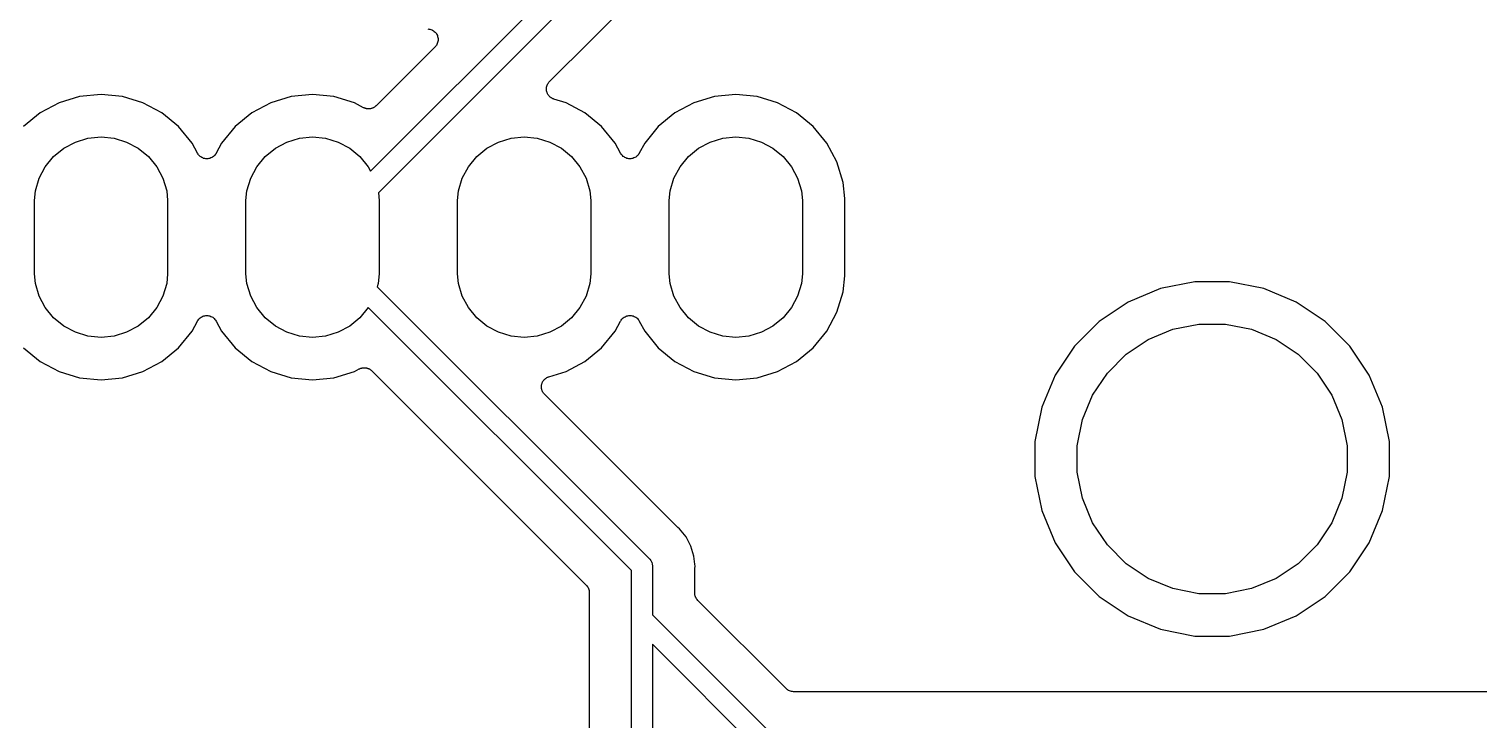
# Model space of a CAD drawing. Extents: x 20 to 116, y -135 to -20.
# Drawn here: x 49 to 66.39, y -59.96 to -51.67 of the extents above; entities that cross this region are included whole.
import ezdxf

# ---------------------------------------------------------------- set-up
doc = ezdxf.new("R2010")
doc.units = 0
doc.layers.add('BLACK', color=7, linetype='CONTINUOUS')

msp = doc.modelspace()

# ---------------------------------------------------------------- linework, layer by layer
at = {"layer": 'BLACK', "linetype": 'Continuous'}
for p, q in [((53.0968, -53.3765), (57.5474, -48.9258)), ((57.7242, -49.1026), (53.1907, -53.6361)), ((55.2449, -52.3003), (57.7813, -49.7639)), ((53.782, -51.668), (53.794, -51.6694)), ((53.794, -51.6694), (53.8062, -51.6707)), ((53.8062, -51.6707), (53.8064, -51.6707)), ((53.8064, -51.6707), (53.8066, -51.6708)), ((53.8066, -51.6708), (53.8181, -51.6744)), ((53.8181, -51.6744), (53.8298, -51.6781)), ((53.8298, -51.6781), (53.83, -51.6782)), ((53.83, -51.6782), (53.8302, -51.6783)), ((53.8302, -51.6783), (53.8409, -51.6841)), ((53.8409, -51.6841), (53.8516, -51.69)), ((53.8516, -51.69), (53.8518, -51.6901)), ((53.8518, -51.6901), (53.8519, -51.6902)), ((53.8519, -51.6902), (53.8612, -51.698)), ((53.8612, -51.698), (53.8706, -51.7058)), ((53.8706, -51.7058), (53.8708, -51.706)), ((53.8708, -51.706), (53.8709, -51.7061)), ((53.8709, -51.7061), (53.8785, -51.7156)), ((53.8785, -51.7156), (53.8862, -51.7251)), ((53.8862, -51.7251), (53.8863, -51.7253)), ((53.8863, -51.7253), (53.8865, -51.7255)), ((53.8865, -51.7255), (53.892, -51.7361)), ((53.892, -51.7361), (53.8978, -51.747)), ((53.901, -51.8321), (53.8974, -51.8438)), ((53.8978, -51.747), (53.8979, -51.7472)), ((53.8979, -51.7472), (53.898, -51.7474)), ((53.898, -51.7474), (53.9013, -51.7587)), ((53.9046, -51.8205), (53.901, -51.8321)), ((53.9013, -51.7587), (53.9049, -51.7708)), ((53.9047, -51.8201), (53.9046, -51.8203)), ((53.9046, -51.8203), (53.9046, -51.8205)), ((53.9059, -51.808), (53.9047, -51.8201)), ((53.9049, -51.7708), (53.9049, -51.771)), ((53.9049, -51.771), (53.9049, -51.7712)), ((53.9049, -51.7712), (53.906, -51.7832)), ((53.9072, -51.7959), (53.9059, -51.808)), ((53.906, -51.7832), (53.9072, -51.7954)), ((53.9072, -51.7954), (53.9072, -51.7957)), ((53.9072, -51.7957), (53.9072, -51.7959)), ((53.87, -51.8848), (53.1625, -52.5923)), ((53.8777, -51.8754), (53.87, -51.8848)), ((53.8855, -51.866), (53.8777, -51.8754)), ((53.8856, -51.8658), (53.8855, -51.866)), ((53.8857, -51.8656), (53.8856, -51.8658)), ((53.8915, -51.855), (53.8857, -51.8656)), ((53.8973, -51.8442), (53.8915, -51.855)), ((53.8974, -51.8438), (53.8973, -51.844)), ((53.8973, -51.844), (53.8973, -51.8442)), ((55.2102, -52.365), (55.2121, -52.3588)), ((55.2121, -52.3588), (55.2134, -52.3524)), ((55.2134, -52.3524), (55.2157, -52.347)), ((55.2157, -52.347), (55.2174, -52.3413)), ((55.2174, -52.3413), (55.2205, -52.3356)), ((55.2205, -52.3356), (55.223, -52.3296)), ((55.223, -52.3296), (55.2263, -52.3247)), ((55.2263, -52.3247), (55.2291, -52.3195)), ((55.2291, -52.3195), (55.2333, -52.3145)), ((55.2333, -52.3145), (55.2369, -52.3091)), ((55.2369, -52.3091), (55.2411, -52.3049)), ((55.2411, -52.3049), (55.2449, -52.3003)), ((49.6036, -52.4809), (49.357, -52.5557)), ((49.86, -52.4557), (49.6036, -52.4809)), ((50.1164, -52.4809), (49.86, -52.4557)), ((50.363, -52.5557), (50.1164, -52.4809)), ((52.1436, -52.4809), (51.897, -52.5557)), ((52.4, -52.4557), (52.1436, -52.4809)), ((52.6564, -52.4809), (52.4, -52.4557)), ((52.903, -52.5557), (52.6564, -52.4809)), ((55.2077, -52.3897), (55.2083, -52.3832)), ((55.2082, -52.3956), (55.2077, -52.3897)), ((55.2082, -52.4015), (55.2082, -52.3956)), ((55.2094, -52.4079), (55.2082, -52.4015)), ((55.2083, -52.3832), (55.2084, -52.3767)), ((55.2084, -52.3767), (55.2096, -52.3709)), ((55.21, -52.4144), (55.2094, -52.4079)), ((55.2096, -52.3709), (55.2102, -52.365)), ((55.2117, -52.42), (55.21, -52.4144)), ((55.2128, -52.4258), (55.2117, -52.42)), ((55.2152, -52.4319), (55.2128, -52.4258)), ((55.2171, -52.4381), (55.2152, -52.4319)), ((55.2198, -52.4434), (55.2171, -52.4381)), ((55.222, -52.4488), (55.2198, -52.4434)), ((55.2256, -52.4543), (55.222, -52.4488)), ((55.2286, -52.4601), (55.2256, -52.4543)), ((55.2323, -52.4647), (55.2286, -52.4601)), ((55.2356, -52.4696), (55.2323, -52.4647)), ((55.2401, -52.4743), (55.2356, -52.4696)), ((55.2442, -52.4793), (55.2401, -52.4743)), ((55.2488, -52.4831), (55.2442, -52.4793)), ((55.2529, -52.4873), (55.2488, -52.4831)), ((55.2583, -52.491), (55.2529, -52.4873)), ((55.2633, -52.4952), (55.2583, -52.491)), ((55.2685, -52.498), (55.2633, -52.4952)), ((55.2733, -52.5014), (55.2685, -52.498)), ((55.2793, -52.5039), (55.2733, -52.5014)), ((55.285, -52.5071), (55.2793, -52.5039)), ((55.2907, -52.5088), (55.285, -52.5071)), ((55.2961, -52.5112), (55.2907, -52.5088)), ((55.2978, -52.5117), (55.2961, -52.5112)), ((55.443, -52.5557), (55.2978, -52.5117)), ((57.2236, -52.4809), (56.977, -52.5557)), ((57.48, -52.4557), (57.2236, -52.4809)), ((57.7364, -52.4809), (57.48, -52.4557)), ((57.983, -52.5557), (57.7364, -52.4809)), ((49.1298, -52.6772), (48.9306, -52.8406)), ((49.357, -52.5557), (49.1298, -52.6772)), ((50.5902, -52.6772), (50.363, -52.5557)), ((50.7894, -52.8406), (50.5902, -52.6772)), ((51.6698, -52.6772), (51.4706, -52.8406)), ((51.897, -52.5557), (51.6698, -52.6772)), ((53.0129, -52.6145), (52.903, -52.5557)), ((53.0181, -52.6166), (53.0129, -52.6145)), ((53.0231, -52.6194), (53.0181, -52.6166)), ((53.0295, -52.6214), (53.0231, -52.6194)), ((53.0358, -52.624), (53.0295, -52.6214)), ((53.0413, -52.6251), (53.0358, -52.624)), ((53.0468, -52.6268), (53.0413, -52.6251)), ((53.0535, -52.6275), (53.0468, -52.6268)), ((53.0601, -52.6288), (53.0535, -52.6275)), ((53.0658, -52.6288), (53.0601, -52.6288)), ((53.0714, -52.6295), (53.0658, -52.6288)), ((53.0781, -52.6289), (53.0714, -52.6295)), ((53.0849, -52.6289), (53.0781, -52.6289)), ((53.0904, -52.6278), (53.0849, -52.6289)), ((53.0961, -52.6273), (53.0904, -52.6278)), ((53.1026, -52.6254), (53.0961, -52.6273)), ((53.1092, -52.6241), (53.1026, -52.6254)), ((53.1144, -52.622), (53.1092, -52.6241)), ((53.1199, -52.6204), (53.1144, -52.622)), ((53.1259, -52.6173), (53.1199, -52.6204)), ((53.1321, -52.6147), (53.1259, -52.6173)), ((53.1369, -52.6116), (53.1321, -52.6147)), ((53.1419, -52.609), (53.1369, -52.6116)), ((53.1472, -52.6048), (53.1419, -52.609)), ((53.1528, -52.6011), (53.1472, -52.6048)), ((53.1568, -52.5971), (53.1528, -52.6011)), ((53.1613, -52.5935), (53.1568, -52.5971)), ((53.1625, -52.5923), (53.1613, -52.5935)), ((55.6702, -52.6772), (55.443, -52.5557)), ((55.8694, -52.8406), (55.6702, -52.6772)), ((56.7498, -52.6772), (56.5506, -52.8406)), ((56.977, -52.5557), (56.7498, -52.6772)), ((58.2102, -52.6772), (57.983, -52.5557)), ((58.4094, -52.8406), (58.2102, -52.6772)), ((50.9528, -53.0398), (50.7894, -52.8406)), ((51.4706, -52.8406), (51.3072, -53.0398)), ((56.0328, -53.0398), (55.8694, -52.8406)), ((56.5506, -52.8406), (56.3872, -53.0398)), ((58.5728, -53.0398), (58.4094, -52.8406)), ((49.4134, -53.1016), (49.5524, -53.0273)), ((49.5524, -53.0273), (49.7032, -52.9816)), ((49.7032, -52.9816), (49.86, -52.9661)), ((49.86, -52.9661), (50.0168, -52.9816)), ((50.0168, -52.9816), (50.1676, -53.0273)), ((50.1676, -53.0273), (50.3066, -53.1016)), ((51.018, -53.1617), (50.9528, -53.0398)), ((51.3072, -53.0398), (51.242, -53.1617)), ((51.9534, -53.1016), (52.0924, -53.0273)), ((52.0924, -53.0273), (52.2432, -52.9816)), ((52.2432, -52.9816), (52.4, -52.9661)), ((52.4, -52.9661), (52.5568, -52.9816)), ((52.5568, -52.9816), (52.7076, -53.0273)), ((52.7076, -53.0273), (52.8466, -53.1016)), ((54.4934, -53.1016), (54.6324, -53.0273)), ((54.6324, -53.0273), (54.7832, -52.9816)), ((54.7832, -52.9816), (54.94, -52.9661)), ((54.94, -52.9661), (55.0968, -52.9816)), ((55.0968, -52.9816), (55.2476, -53.0273)), ((55.2476, -53.0273), (55.3866, -53.1016)), ((56.098, -53.1617), (56.0328, -53.0398)), ((56.3872, -53.0398), (56.322, -53.1617)), ((57.0334, -53.1016), (57.1724, -53.0273)), ((57.1724, -53.0273), (57.3232, -52.9816)), ((57.3232, -52.9816), (57.48, -52.9661)), ((57.48, -52.9661), (57.6368, -52.9816)), ((57.6368, -52.9816), (57.7876, -53.0273)), ((57.7876, -53.0273), (57.9266, -53.1016)), ((58.6943, -53.267), (58.5728, -53.0398)), ((49.1916, -53.3234), (49.2916, -53.2016)), ((49.2916, -53.2016), (49.4134, -53.1016)), ((50.3066, -53.1016), (50.4284, -53.2016)), ((50.4284, -53.2016), (50.5284, -53.3234)), ((51.0247, -53.1718), (51.018, -53.1617)), ((51.0314, -53.1819), (51.0247, -53.1718)), ((51.0316, -53.1821), (51.0314, -53.1819)), ((51.0318, -53.1823), (51.0316, -53.1821)), ((51.0403, -53.191), (51.0318, -53.1823)), ((51.0488, -53.1995), (51.0403, -53.191)), ((51.0491, -53.1997), (51.0488, -53.1995)), ((51.0493, -53.1999), (51.0491, -53.1997)), ((51.0594, -53.2067), (51.0493, -53.1999)), ((51.0694, -53.2134), (51.0594, -53.2067)), ((51.0696, -53.2135), (51.0694, -53.2134)), ((51.0698, -53.2137), (51.0696, -53.2135)), ((51.0811, -53.2184), (51.0698, -53.2137)), ((51.0922, -53.2231), (51.0811, -53.2184)), ((51.0924, -53.2232), (51.0922, -53.2231)), ((51.0927, -53.2233), (51.0924, -53.2232)), ((51.1047, -53.2257), (51.0927, -53.2233)), ((51.1165, -53.2281), (51.1047, -53.2257)), ((51.1167, -53.2281), (51.1165, -53.2281)), ((51.117, -53.2282), (51.1167, -53.2281)), ((51.1292, -53.2282), (51.117, -53.2282)), ((51.1412, -53.2284), (51.1292, -53.2282)), ((51.1415, -53.2283), (51.1412, -53.2284)), ((51.1418, -53.2283), (51.1415, -53.2283)), ((51.1538, -53.226), (51.1418, -53.2283)), ((51.1656, -53.2238), (51.1538, -53.226)), ((51.1658, -53.2237), (51.1656, -53.2238)), ((51.1661, -53.2236), (51.1658, -53.2237)), ((51.1775, -53.219), (51.1661, -53.2236)), ((51.1886, -53.2145), (51.1775, -53.219)), ((51.1888, -53.2144), (51.1886, -53.2145)), ((51.1891, -53.2143), (51.1888, -53.2144)), ((51.1992, -53.2076), (51.1891, -53.2143)), ((51.2094, -53.201), (51.1992, -53.2076)), ((51.2096, -53.2008), (51.2094, -53.201)), ((51.2098, -53.2007), (51.2096, -53.2008)), ((51.2184, -53.1922), (51.2098, -53.2007)), ((51.2271, -53.1837), (51.2184, -53.1922)), ((51.2273, -53.1835), (51.2271, -53.1837)), ((51.2275, -53.1833), (51.2273, -53.1835)), ((51.2343, -53.1732), (51.2275, -53.1833)), ((51.2412, -53.1633), (51.2343, -53.1732)), ((51.2414, -53.1628), (51.2412, -53.1633)), ((51.242, -53.1617), (51.2414, -53.1628)), ((51.2414, -53.1628), (51.2414, -53.1628)), ((51.2414, -53.1628), (51.2414, -53.1628)), ((51.7316, -53.3234), (51.8316, -53.2016)), ((51.8316, -53.2016), (51.9534, -53.1016)), ((52.8466, -53.1016), (52.9684, -53.2016)), ((52.9684, -53.2016), (53.0684, -53.3234)), ((54.2716, -53.3234), (54.3716, -53.2016)), ((54.3716, -53.2016), (54.4934, -53.1016)), ((55.3866, -53.1016), (55.5084, -53.2016)), ((55.5084, -53.2016), (55.6084, -53.3234)), ((56.1047, -53.1718), (56.098, -53.1617)), ((56.1114, -53.1819), (56.1047, -53.1718)), ((56.1116, -53.1821), (56.1114, -53.1819)), ((56.1118, -53.1823), (56.1116, -53.1821)), ((56.1203, -53.191), (56.1118, -53.1823)), ((56.1288, -53.1995), (56.1203, -53.191)), ((56.1291, -53.1997), (56.1288, -53.1995)), ((56.1293, -53.1999), (56.1291, -53.1997)), ((56.1394, -53.2067), (56.1293, -53.1999)), ((56.1494, -53.2134), (56.1394, -53.2067)), ((56.1496, -53.2135), (56.1494, -53.2134)), ((56.1498, -53.2137), (56.1496, -53.2135)), ((56.1611, -53.2184), (56.1498, -53.2137)), ((56.1722, -53.2231), (56.1611, -53.2184)), ((56.1724, -53.2232), (56.1722, -53.2231)), ((56.1727, -53.2233), (56.1724, -53.2232)), ((56.1847, -53.2257), (56.1727, -53.2233)), ((56.1964, -53.2281), (56.1847, -53.2257)), ((56.1967, -53.2281), (56.1964, -53.2281)), ((56.197, -53.2282), (56.1967, -53.2281)), ((56.2092, -53.2282), (56.197, -53.2282)), ((56.2212, -53.2284), (56.2092, -53.2282)), ((56.2215, -53.2283), (56.2212, -53.2284)), ((56.2218, -53.2283), (56.2215, -53.2283)), ((56.2338, -53.226), (56.2218, -53.2283)), ((56.2456, -53.2238), (56.2338, -53.226)), ((56.2458, -53.2237), (56.2456, -53.2238)), ((56.2461, -53.2236), (56.2458, -53.2237)), ((56.2575, -53.219), (56.2461, -53.2236)), ((56.2686, -53.2145), (56.2575, -53.219)), ((56.2688, -53.2144), (56.2686, -53.2145)), ((56.2691, -53.2143), (56.2688, -53.2144)), ((56.2792, -53.2076), (56.2691, -53.2143)), ((56.2894, -53.201), (56.2792, -53.2076)), ((56.2896, -53.2008), (56.2894, -53.201)), ((56.2898, -53.2007), (56.2896, -53.2008)), ((56.2984, -53.1922), (56.2898, -53.2007)), ((56.3071, -53.1837), (56.2984, -53.1922)), ((56.3073, -53.1835), (56.3071, -53.1837)), ((56.3075, -53.1833), (56.3073, -53.1835)), ((56.3143, -53.1732), (56.3075, -53.1833)), ((56.3212, -53.1633), (56.3143, -53.1732)), ((56.3214, -53.1628), (56.3212, -53.1633)), ((56.322, -53.1617), (56.3214, -53.1628)), ((56.3214, -53.1628), (56.3214, -53.1628)), ((56.3214, -53.1628), (56.3214, -53.1628)), ((56.8116, -53.3234), (56.9116, -53.2016)), ((56.9116, -53.2016), (57.0334, -53.1016)), ((57.9266, -53.1016), (58.0484, -53.2016)), ((58.0484, -53.2016), (58.1484, -53.3234)), ((49.1173, -53.4624), (49.1916, -53.3234)), ((50.5284, -53.3234), (50.6027, -53.4624)), ((51.6573, -53.4624), (51.7316, -53.3234)), ((53.0684, -53.3234), (53.0968, -53.3765)), ((54.1973, -53.4624), (54.2716, -53.3234)), ((55.6084, -53.3234), (55.6827, -53.4624)), ((56.7373, -53.4624), (56.8116, -53.3234)), ((58.1484, -53.3234), (58.2227, -53.4624)), ((58.7691, -53.5136), (58.6943, -53.267)), ((49.0716, -53.6132), (49.1173, -53.4624)), ((50.6027, -53.4624), (50.6484, -53.6132)), ((51.6116, -53.6132), (51.6573, -53.4624)), ((54.1516, -53.6132), (54.1973, -53.4624)), ((55.6827, -53.4624), (55.7284, -53.6132)), ((56.6916, -53.6132), (56.7373, -53.4624)), ((58.2227, -53.4624), (58.2684, -53.6132)), ((58.788, -53.7057), (58.7691, -53.5136)), ((49.06, -53.7307), (49.0716, -53.6132)), ((49.06, -54.6093), (49.06, -53.7307)), ((50.6484, -53.6132), (50.66, -53.7307)), ((50.66, -53.7307), (50.66, -54.6093)), ((51.6, -53.7307), (51.6116, -53.6132)), ((51.6, -54.6093), (51.6, -53.7307)), ((53.1907, -53.6361), (53.2, -53.7307)), ((53.2, -53.7307), (53.2, -54.6093)), ((54.14, -53.7307), (54.1516, -53.6132)), ((54.14, -54.6093), (54.14, -53.7307)), ((55.7284, -53.6132), (55.74, -53.7307)), ((55.74, -53.7307), (55.74, -54.6093)), ((56.68, -53.7307), (56.6916, -53.6132)), ((56.68, -54.6093), (56.68, -53.7307)), ((58.2684, -53.6132), (58.28, -53.7307)), ((58.28, -53.7307), (58.28, -54.6093)), ((58.788, -54.6343), (58.788, -53.7057)), ((49.0716, -54.7268), (49.06, -54.6093)), ((50.66, -54.6093), (50.6484, -54.7268)), ((51.6116, -54.7268), (51.6, -54.6093)), ((53.2, -54.6093), (53.1884, -54.7268)), ((54.1516, -54.7268), (54.14, -54.6093)), ((55.74, -54.6093), (55.7284, -54.7268)), ((56.6916, -54.7268), (56.68, -54.6093)), ((58.28, -54.6093), (58.2684, -54.7268)), ((49.1173, -54.8776), (49.0716, -54.7268)), ((50.6484, -54.7268), (50.6027, -54.8776)), ((51.6573, -54.8776), (51.6116, -54.7268)), ((53.1884, -54.7268), (53.1757, -54.7689)), ((53.1757, -54.7689), (56.3027, -57.8959)), ((54.1973, -54.8776), (54.1516, -54.7268)), ((55.7284, -54.7268), (55.6827, -54.8776)), ((56.7373, -54.8776), (56.6916, -54.7268)), ((58.2684, -54.7268), (58.2227, -54.8776)), ((58.7691, -54.8264), (58.788, -54.6343)), ((62.5793, -54.7888), (62.192, -54.9492)), ((62.9904, -54.707), (62.5793, -54.7888)), ((63.4096, -54.707), (62.9904, -54.707)), ((63.8207, -54.7888), (63.4096, -54.707)), ((64.208, -54.9492), (63.8207, -54.7888)), ((49.1916, -55.0166), (49.1173, -54.8776)), ((50.6027, -54.8776), (50.5284, -55.0166)), ((51.7316, -55.0166), (51.6573, -54.8776)), ((54.2716, -55.0166), (54.1973, -54.8776)), ((55.6827, -54.8776), (55.6084, -55.0166)), ((56.8116, -55.0166), (56.7373, -54.8776)), ((58.2227, -54.8776), (58.1484, -55.0166)), ((58.6943, -55.073), (58.7691, -54.8264)), ((62.192, -54.9492), (61.8435, -55.1821)), ((64.5565, -55.1821), (64.208, -54.9492)), ((49.2916, -55.1384), (49.1916, -55.0166)), ((49.4134, -55.2384), (49.2916, -55.1384)), ((50.4284, -55.1384), (50.3066, -55.2384)), ((50.5284, -55.0166), (50.4284, -55.1384)), ((51.0416, -55.1478), (51.0502, -55.1393)), ((51.0502, -55.1393), (51.0504, -55.1392)), ((51.0504, -55.1392), (51.0506, -55.139)), ((51.0506, -55.139), (51.0608, -55.1324)), ((51.0608, -55.1324), (51.0709, -55.1257)), ((51.0709, -55.1257), (51.0712, -55.1256)), ((51.0712, -55.1256), (51.0714, -55.1255)), ((51.0714, -55.1255), (51.0827, -55.1209)), ((51.0827, -55.1209), (51.0939, -55.1164)), ((51.0939, -55.1164), (51.0941, -55.1163)), ((51.0941, -55.1163), (51.0944, -55.1162)), ((51.0944, -55.1162), (51.1064, -55.114)), ((51.1064, -55.114), (51.1182, -55.1117)), ((51.1182, -55.1117), (51.1185, -55.1117)), ((51.1185, -55.1117), (51.1188, -55.1116)), ((51.1188, -55.1116), (51.131, -55.1118)), ((51.131, -55.1118), (51.143, -55.1118)), ((51.143, -55.1118), (51.1433, -55.1119)), ((51.1433, -55.1119), (51.1436, -55.1119)), ((51.1436, -55.1119), (51.1554, -55.1143)), ((51.1554, -55.1143), (51.1673, -55.1167)), ((51.1673, -55.1167), (51.1675, -55.1168)), ((51.1675, -55.1168), (51.1678, -55.1169)), ((51.1678, -55.1169), (51.1791, -55.1217)), ((51.1791, -55.1217), (51.1902, -55.1263)), ((51.1902, -55.1263), (51.1904, -55.1264)), ((51.1904, -55.1264), (51.1906, -55.1266)), ((51.1906, -55.1266), (51.2008, -55.1334)), ((51.2008, -55.1334), (51.2107, -55.1401)), ((51.2107, -55.1401), (51.2109, -55.1403)), ((51.2109, -55.1403), (51.2112, -55.1405)), ((51.2112, -55.1405), (51.2198, -55.1492)), ((51.8316, -55.1384), (51.7316, -55.0166)), ((51.9534, -55.2384), (51.8316, -55.1384)), ((52.9684, -55.1384), (52.8466, -55.2384)), ((53.0684, -55.0166), (52.9684, -55.1384)), ((53.0689, -55.0157), (53.0684, -55.0166)), ((56.1259, -58.0727), (53.0689, -55.0157)), ((54.3716, -55.1384), (54.2716, -55.0166)), ((54.4934, -55.2384), (54.3716, -55.1384)), ((55.5084, -55.1384), (55.3866, -55.2384)), ((55.6084, -55.0166), (55.5084, -55.1384)), ((56.1216, -55.1478), (56.1302, -55.1393)), ((56.1302, -55.1393), (56.1304, -55.1392)), ((56.1304, -55.1392), (56.1306, -55.139)), ((56.1306, -55.139), (56.1408, -55.1324)), ((56.1408, -55.1324), (56.1509, -55.1257)), ((56.1509, -55.1257), (56.1512, -55.1256)), ((56.1512, -55.1256), (56.1514, -55.1255)), ((56.1514, -55.1255), (56.1627, -55.1209)), ((56.1627, -55.1209), (56.1739, -55.1164)), ((56.1739, -55.1164), (56.1741, -55.1163)), ((56.1741, -55.1163), (56.1744, -55.1162)), ((56.1744, -55.1162), (56.1864, -55.114)), ((56.1864, -55.114), (56.1982, -55.1117)), ((56.1982, -55.1117), (56.1985, -55.1117)), ((56.1985, -55.1117), (56.1988, -55.1116)), ((56.1988, -55.1116), (56.211, -55.1118)), ((56.211, -55.1118), (56.223, -55.1118)), ((56.223, -55.1118), (56.2233, -55.1119)), ((56.2233, -55.1119), (56.2236, -55.1119)), ((56.2236, -55.1119), (56.2354, -55.1143)), ((56.2354, -55.1143), (56.2473, -55.1167)), ((56.2473, -55.1167), (56.2475, -55.1168)), ((56.2475, -55.1168), (56.2478, -55.1169)), ((56.2478, -55.1169), (56.2591, -55.1217)), ((56.2591, -55.1217), (56.2702, -55.1263)), ((56.2702, -55.1263), (56.2704, -55.1264)), ((56.2704, -55.1264), (56.2706, -55.1266)), ((56.2706, -55.1266), (56.2808, -55.1334)), ((56.2808, -55.1334), (56.2907, -55.1401)), ((56.2907, -55.1401), (56.2909, -55.1403)), ((56.2909, -55.1403), (56.2912, -55.1405)), ((56.2912, -55.1405), (56.2998, -55.1492)), ((56.9116, -55.1384), (56.8116, -55.0166)), ((57.0334, -55.2384), (56.9116, -55.1384)), ((58.0484, -55.1384), (57.9266, -55.2384)), ((58.1484, -55.0166), (58.0484, -55.1384)), ((58.5728, -55.3002), (58.6943, -55.073)), ((49.5524, -55.3127), (49.4134, -55.2384)), ((49.7032, -55.3584), (49.5524, -55.3127)), ((50.1676, -55.3127), (50.0168, -55.3584)), ((50.3066, -55.2384), (50.1676, -55.3127)), ((50.7894, -55.4994), (50.9528, -55.3002)), ((50.9528, -55.3002), (51.018, -55.1783)), ((51.018, -55.1783), (51.0186, -55.1772)), ((51.0186, -55.1772), (51.0188, -55.1767)), ((51.0186, -55.1772), (51.0186, -55.1772)), ((51.0186, -55.1772), (51.0186, -55.1772)), ((51.0188, -55.1767), (51.0257, -55.1667)), ((51.0257, -55.1667), (51.0325, -55.1567)), ((51.0325, -55.1567), (51.0327, -55.1565)), ((51.0327, -55.1565), (51.0329, -55.1563)), ((51.0329, -55.1563), (51.0416, -55.1478)), ((51.2198, -55.1492), (51.2282, -55.1577)), ((51.2282, -55.1577), (51.2284, -55.1579)), ((51.2284, -55.1579), (51.2286, -55.1581)), ((51.2286, -55.1581), (51.2353, -55.1683)), ((51.2353, -55.1683), (51.242, -55.1783)), ((51.242, -55.1783), (51.3072, -55.3002)), ((51.3072, -55.3002), (51.4706, -55.4994)), ((52.0924, -55.3127), (51.9534, -55.2384)), ((52.2432, -55.3584), (52.0924, -55.3127)), ((52.7076, -55.3127), (52.5568, -55.3584)), ((52.8466, -55.2384), (52.7076, -55.3127)), ((54.6324, -55.3127), (54.4934, -55.2384)), ((54.7832, -55.3584), (54.6324, -55.3127)), ((55.2476, -55.3127), (55.0968, -55.3584)), ((55.3866, -55.2384), (55.2476, -55.3127)), ((55.8694, -55.4994), (56.0328, -55.3002)), ((56.0328, -55.3002), (56.098, -55.1783)), ((56.098, -55.1783), (56.0986, -55.1772)), ((56.0986, -55.1772), (56.0988, -55.1767)), ((56.0986, -55.1772), (56.0986, -55.1772)), ((56.0986, -55.1772), (56.0986, -55.1772)), ((56.0988, -55.1767), (56.1057, -55.1667)), ((56.1057, -55.1667), (56.1125, -55.1567)), ((56.1125, -55.1567), (56.1127, -55.1565)), ((56.1127, -55.1565), (56.1129, -55.1563)), ((56.1129, -55.1563), (56.1216, -55.1478)), ((56.2998, -55.1492), (56.3082, -55.1577)), ((56.3082, -55.1577), (56.3084, -55.1579)), ((56.3084, -55.1579), (56.3086, -55.1581)), ((56.3086, -55.1581), (56.3153, -55.1683)), ((56.3153, -55.1683), (56.322, -55.1783)), ((56.322, -55.1783), (56.3872, -55.3002)), ((56.3872, -55.3002), (56.5506, -55.4994)), ((57.1724, -55.3127), (57.0334, -55.2384)), ((57.3232, -55.3584), (57.1724, -55.3127)), ((57.7876, -55.3127), (57.6368, -55.3584)), ((57.9266, -55.2384), (57.7876, -55.3127)), ((58.4094, -55.4994), (58.5728, -55.3002)), ((61.8435, -55.1821), (61.5471, -55.4785)), ((62.4326, -55.3994), (62.7275, -55.2773)), ((62.7275, -55.2773), (63.0404, -55.215)), ((63.0404, -55.215), (63.3596, -55.215)), ((63.3596, -55.215), (63.6725, -55.2773)), ((63.6725, -55.2773), (63.9674, -55.3994)), ((64.8529, -55.4785), (64.5565, -55.1821)), ((49.86, -55.3739), (49.7032, -55.3584)), ((50.0168, -55.3584), (49.86, -55.3739)), ((52.4, -55.3739), (52.2432, -55.3584)), ((52.5568, -55.3584), (52.4, -55.3739)), ((54.94, -55.3739), (54.7832, -55.3584)), ((55.0968, -55.3584), (54.94, -55.3739)), ((57.48, -55.3739), (57.3232, -55.3584)), ((57.6368, -55.3584), (57.48, -55.3739)), ((61.5471, -55.4785), (61.3142, -55.827)), ((62.1673, -55.5767), (62.4326, -55.3994)), ((63.9674, -55.3994), (64.2327, -55.5767)), ((65.0858, -55.827), (64.8529, -55.4785)), ((48.9306, -55.4994), (49.1298, -55.6628)), ((49.1298, -55.6628), (49.357, -55.7843)), ((50.363, -55.7843), (50.5902, -55.6628)), ((50.5902, -55.6628), (50.7894, -55.4994)), ((51.4706, -55.4994), (51.6698, -55.6628)), ((51.6698, -55.6628), (51.897, -55.7843)), ((55.443, -55.7843), (55.6702, -55.6628)), ((55.6702, -55.6628), (55.8694, -55.4994)), ((56.5506, -55.4994), (56.7498, -55.6628)), ((56.7498, -55.6628), (56.977, -55.7843)), ((57.983, -55.7843), (58.2102, -55.6628)), ((58.2102, -55.6628), (58.4094, -55.4994)), ((61.9417, -55.8023), (62.1673, -55.5767)), ((64.2327, -55.5767), (64.4583, -55.8023)), ((49.357, -55.7843), (49.6036, -55.8591)), ((50.1164, -55.8591), (50.363, -55.7843)), ((51.897, -55.7843), (52.1436, -55.8591)), ((52.6564, -55.8591), (52.903, -55.7843)), ((52.903, -55.7843), (52.9607, -55.7534)), ((52.9607, -55.7534), (52.9623, -55.7526)), ((52.9623, -55.7526), (52.9676, -55.7505)), ((52.9676, -55.7505), (52.9726, -55.7478)), ((52.9726, -55.7478), (52.9791, -55.7459)), ((52.9791, -55.7459), (52.9853, -55.7434)), ((52.9853, -55.7434), (52.9909, -55.7424)), ((52.9909, -55.7424), (52.9964, -55.7407)), ((52.9964, -55.7407), (53.0031, -55.7401)), ((53.0031, -55.7401), (53.0097, -55.7389)), ((53.0097, -55.7389), (53.0154, -55.7389)), ((53.0154, -55.7389), (53.021, -55.7384)), ((53.021, -55.7384), (53.0278, -55.7391)), ((53.0278, -55.7391), (53.0345, -55.7392)), ((53.0345, -55.7392), (53.04, -55.7403)), ((53.04, -55.7403), (53.0457, -55.7409)), ((53.0457, -55.7409), (53.0522, -55.7429)), ((53.0522, -55.7429), (53.0587, -55.7443)), ((53.0587, -55.7443), (53.064, -55.7465)), ((53.064, -55.7465), (53.0694, -55.7482)), ((53.0694, -55.7482), (53.0753, -55.7513)), ((53.0753, -55.7513), (53.0815, -55.754)), ((53.0815, -55.754), (53.0862, -55.7572)), ((53.0862, -55.7572), (53.0913, -55.7599)), ((53.0913, -55.7599), (53.0965, -55.7642)), ((53.0965, -55.7642), (53.102, -55.7679)), ((53.102, -55.7679), (53.106, -55.772)), ((53.106, -55.772), (53.1104, -55.7756)), ((53.1104, -55.7756), (55.6848, -58.35)), ((55.2364, -55.8469), (55.443, -55.7843)), ((56.977, -55.7843), (57.2236, -55.8591)), ((57.7364, -55.8591), (57.983, -55.7843)), ((61.3142, -55.827), (61.1538, -56.2143)), ((61.7644, -56.0676), (61.9417, -55.8023)), ((64.4583, -55.8023), (64.6356, -56.0676)), ((65.2462, -56.2143), (65.0858, -55.827)), ((49.6036, -55.8591), (49.86, -55.8843)), ((49.86, -55.8843), (50.1164, -55.8591)), ((52.1436, -55.8591), (52.4, -55.8843)), ((52.4, -55.8843), (52.6564, -55.8591)), ((55.1463, -55.9671), (55.1469, -55.9613)), ((55.1468, -55.9736), (55.1463, -55.9671)), ((55.1468, -55.9801), (55.1468, -55.9736)), ((55.1479, -55.9859), (55.1468, -55.9801)), ((55.1469, -55.9613), (55.147, -55.9554)), ((55.147, -55.9554), (55.1483, -55.949)), ((55.1484, -55.9918), (55.1479, -55.9859)), ((55.1483, -55.949), (55.149, -55.9425)), ((55.1503, -55.9981), (55.1484, -55.9918)), ((55.149, -55.9425), (55.1507, -55.9369)), ((55.1515, -56.0045), (55.1503, -55.9981)), ((55.1507, -55.9369), (55.1519, -55.9311)), ((55.1537, -56.01), (55.1515, -56.0045)), ((55.1519, -55.9311), (55.1544, -55.9251)), ((55.1554, -56.0156), (55.1537, -56.01)), ((55.1544, -55.9251), (55.1564, -55.9188)), ((55.1564, -55.9188), (55.1592, -55.9137)), ((55.1592, -55.9137), (55.1615, -55.9082)), ((55.1615, -55.9082), (55.1651, -55.9028)), ((55.1651, -55.9028), (55.1682, -55.8971)), ((55.1682, -55.8971), (55.172, -55.8925)), ((55.172, -55.8925), (55.1753, -55.8876)), ((55.1753, -55.8876), (55.1799, -55.883)), ((55.1799, -55.883), (55.1841, -55.878)), ((55.1841, -55.878), (55.1887, -55.8743)), ((55.1887, -55.8743), (55.1929, -55.8702)), ((55.1929, -55.8702), (55.1983, -55.8665)), ((55.1983, -55.8665), (55.2034, -55.8624)), ((55.2034, -55.8624), (55.2086, -55.8597)), ((55.2086, -55.8597), (55.2135, -55.8564)), ((55.2135, -55.8564), (55.2195, -55.8539)), ((55.2195, -55.8539), (55.2253, -55.8509)), ((55.2253, -55.8509), (55.2309, -55.8492)), ((55.2309, -55.8492), (55.2364, -55.8469)), ((57.2236, -55.8591), (57.48, -55.8843)), ((57.48, -55.8843), (57.7364, -55.8591)), ((55.1584, -56.0214), (55.1554, -56.0156)), ((55.1608, -56.0275), (55.1584, -56.0214)), ((55.164, -56.0324), (55.1608, -56.0275)), ((55.1668, -56.0376), (55.164, -56.0324)), ((55.1708, -56.0427), (55.1668, -56.0376)), ((55.1744, -56.0482), (55.1708, -56.0427)), ((55.1785, -56.0524), (55.1744, -56.0482)), ((55.1822, -56.057), (55.1785, -56.0524)), ((55.1835, -56.0583), (55.1822, -56.057)), ((55.8278, -56.7026), (55.1835, -56.0583)), ((61.6423, -56.3625), (61.7644, -56.0676)), ((64.6356, -56.0676), (64.7577, -56.3625)), ((61.1538, -56.2143), (61.072, -56.6254)), ((61.58, -56.6754), (61.6423, -56.3625)), ((64.7577, -56.3625), (64.82, -56.6754)), ((65.328, -56.6254), (65.2462, -56.2143)), ((55.8279, -56.7027), (55.8278, -56.7026)), ((56.6839, -57.5587), (55.8279, -56.7027)), ((61.072, -56.6254), (61.072, -57.0446)), ((61.58, -56.9946), (61.58, -56.6754)), ((64.82, -56.6754), (64.82, -56.9946)), ((65.328, -57.0446), (65.328, -56.6254)), ((61.072, -57.0446), (61.1538, -57.4557)), ((61.6423, -57.3075), (61.58, -56.9946)), ((64.82, -56.9946), (64.7577, -57.3075)), ((65.2462, -57.4557), (65.328, -57.0446)), ((61.7644, -57.6024), (61.6423, -57.3075)), ((64.7577, -57.3075), (64.6356, -57.6024)), ((56.684, -57.5588), (56.6839, -57.5587)), ((56.7762, -57.651), (56.684, -57.5588)), ((61.1538, -57.4557), (61.3142, -57.843)), ((65.0858, -57.843), (65.2462, -57.4557)), ((56.7803, -57.6544), (56.7762, -57.651)), ((56.7841, -57.6582), (56.7803, -57.6544)), ((56.7854, -57.6594), (56.7841, -57.6582)), ((56.8048, -57.6752), (56.7854, -57.6594)), ((56.8839, -57.7716), (56.8048, -57.6752)), ((61.9417, -57.8677), (61.7644, -57.6024)), ((64.6356, -57.6024), (64.4583, -57.8677)), ((56.3027, -57.8959), (56.3027, -57.896)), ((56.3027, -57.896), (56.439, -58.0323)), ((56.9426, -57.8816), (56.8839, -57.7716)), ((56.9788, -58.0009), (56.9426, -57.8816)), ((61.3142, -57.843), (61.5471, -58.1915)), ((62.1673, -58.0933), (61.9417, -57.8677)), ((64.4583, -57.8677), (64.2327, -58.0933)), ((64.8529, -58.1915), (65.0858, -57.843)), ((56.126, -58.0727), (56.1259, -58.0727)), ((56.23, -58.1768), (56.126, -58.0727)), ((56.439, -58.0323), (56.4438, -58.0362)), ((56.4438, -58.0362), (56.4477, -58.0409)), ((56.4477, -58.0409), (56.4594, -58.0552)), ((56.4594, -58.0552), (56.4688, -58.0727)), ((56.4688, -58.0727), (56.471, -58.0769)), ((56.471, -58.0769), (56.4782, -58.1005)), ((56.4782, -58.1005), (56.48, -58.1189)), ((56.9886, -58.0999), (56.9788, -58.0009)), ((56.9886, -58.1001), (56.9886, -58.0999)), ((56.9911, -58.125), (56.9886, -58.1001)), ((62.4326, -58.2706), (62.1673, -58.0933)), ((64.2327, -58.0933), (63.9674, -58.2706)), ((56.23, -58.7539), (56.23, -58.1768)), ((56.48, -58.1189), (56.48, -58.1189)), ((56.48, -58.1189), (56.4806, -58.125)), ((56.4806, -58.125), (56.48, -58.1311)), ((56.48, -58.1311), (56.48, -58.7082)), ((56.988, -58.1605), (56.9886, -58.1552)), ((56.988, -58.1623), (56.988, -58.1605)), ((56.988, -58.4452), (56.988, -58.1623)), ((56.9886, -58.1499), (56.9911, -58.125)), ((56.9886, -58.1552), (56.9886, -58.1499)), ((61.5471, -58.1915), (61.8435, -58.4879)), ((62.7275, -58.3927), (62.4326, -58.2706)), ((63.9674, -58.2706), (63.6725, -58.3927)), ((64.5565, -58.4879), (64.8529, -58.1915)), ((55.6848, -58.35), (55.6851, -58.3503)), ((55.6851, -58.3503), (55.6851, -58.3503)), ((55.6851, -58.3503), (55.6851, -58.3503)), ((55.6851, -58.3503), (55.686, -58.3513)), ((55.686, -58.3513), (55.6934, -58.3604)), ((55.6934, -58.3604), (55.7008, -58.3695)), ((55.7008, -58.3695), (55.7011, -58.3701)), ((55.7011, -58.3701), (55.7015, -58.3706)), ((55.7015, -58.3706), (55.7069, -58.381)), ((55.7069, -58.381), (55.7124, -58.3914)), ((55.7124, -58.3914), (55.7126, -58.392)), ((55.7126, -58.392), (55.7129, -58.3926)), ((55.7129, -58.3926), (55.7162, -58.4039)), ((55.7162, -58.4039), (55.7196, -58.4151)), ((55.7196, -58.4151), (55.7196, -58.4158)), ((55.7196, -58.4158), (55.7198, -58.4164)), ((55.7198, -58.4164), (55.7208, -58.4281)), ((55.7208, -58.4281), (55.722, -58.4398)), ((55.722, -58.4398), (55.722, -58.7227)), ((56.9891, -58.4568), (56.988, -58.4452)), ((63.0404, -58.455), (62.7275, -58.3927)), ((63.6725, -58.3927), (63.3596, -58.455)), ((56.9902, -58.4686), (56.9891, -58.4568)), ((56.9903, -58.4692), (56.9902, -58.4686)), ((56.9904, -58.4699), (56.9903, -58.4692)), ((56.9938, -58.481), (56.9904, -58.4699)), ((56.9971, -58.4924), (56.9938, -58.481)), ((56.9974, -58.4929), (56.9971, -58.4924)), ((56.9976, -58.4936), (56.9974, -58.4929)), ((57.0031, -58.5039), (56.9976, -58.4936)), ((57.0085, -58.5144), (57.0031, -58.5039)), ((57.0089, -58.5149), (57.0085, -58.5144)), ((57.0092, -58.5155), (57.0089, -58.5149)), ((57.0166, -58.5246), (57.0092, -58.5155)), ((57.0239, -58.5337), (57.0166, -58.5246)), ((57.0249, -58.5347), (57.0239, -58.5337)), ((57.0252, -58.535), (57.0249, -58.5347)), ((57.0249, -58.5347), (57.0249, -58.5347)), ((57.0249, -58.5347), (57.0249, -58.5347)), ((58.085, -59.5948), (57.0252, -58.535)), ((61.8435, -58.4879), (62.192, -58.7208)), ((63.3596, -58.455), (63.0404, -58.455)), ((64.208, -58.7208), (64.5565, -58.4879)), ((55.7214, -58.7351), (55.7189, -58.76)), ((55.7189, -58.76), (55.7214, -58.7849)), ((55.722, -58.7244), (55.7214, -58.7298)), ((55.7214, -58.7298), (55.7214, -58.7351)), ((55.7214, -58.7849), (55.7214, -58.7856)), ((55.7214, -58.7856), (55.7215, -58.7865)), ((55.7215, -58.7865), (55.7215, -58.7865)), ((55.7215, -58.7865), (55.7215, -58.7866)), ((55.7215, -58.7866), (55.7215, -58.792)), ((55.7215, -58.792), (55.722, -58.7973)), ((55.722, -58.7227), (55.722, -58.7244)), ((55.722, -58.7973), (55.722, -58.7973)), ((55.722, -58.7973), (55.722, -58.7973)), ((55.722, -58.7973), (55.722, -60.113)), ((56.2294, -58.76), (56.23, -58.7539)), ((56.23, -58.7661), (56.2294, -58.76)), ((56.23, -73.6582), (56.23, -58.7661)), ((56.23, -58.7661), (56.23, -58.7661)), ((56.23, -58.7661), (56.23, -58.7661)), ((56.48, -58.7082), (57.9118, -60.14)), ((62.192, -58.7208), (62.5793, -58.8812)), ((63.8207, -58.8812), (64.208, -58.7208)), ((62.5793, -58.8812), (62.9904, -58.963)), ((62.9904, -58.963), (63.4096, -58.963)), ((63.4096, -58.963), (63.8207, -58.8812)), ((57.7673, -60.349), (56.48, -59.0618)), ((56.48, -59.0618), (56.48, -73.7039)), ((58.0941, -59.6022), (58.085, -59.5948)), ((58.103, -59.6098), (58.0941, -59.6022)), ((58.1036, -59.6101), (58.103, -59.6098)), ((58.1041, -59.6105), (58.1036, -59.6101)), ((58.1144, -59.616), (58.1041, -59.6105)), ((58.1248, -59.6217), (58.1144, -59.616)), ((58.1254, -59.6219), (58.1248, -59.6217)), ((58.126, -59.6222), (58.1254, -59.6219)), ((58.1371, -59.6256), (58.126, -59.6222)), ((58.1484, -59.6292), (58.1371, -59.6256)), ((58.1491, -59.6293), (58.1484, -59.6292)), ((58.1497, -59.6295), (58.1491, -59.6293)), ((58.1613, -59.6307), (58.1497, -59.6295)), ((58.173, -59.632), (58.1613, -59.6307)), ((58.1743, -59.632), (58.173, -59.632)), ((58.1744, -59.632), (58.1743, -59.632)), ((58.1743, -59.632), (58.1743, -59.632)), ((58.1748, -59.632), (58.1744, -59.632)), ((74.2554, -59.632), (58.1748, -59.632))]:
    msp.add_line(p, q, dxfattribs=at)

doc.saveas('drawing.dxf')
